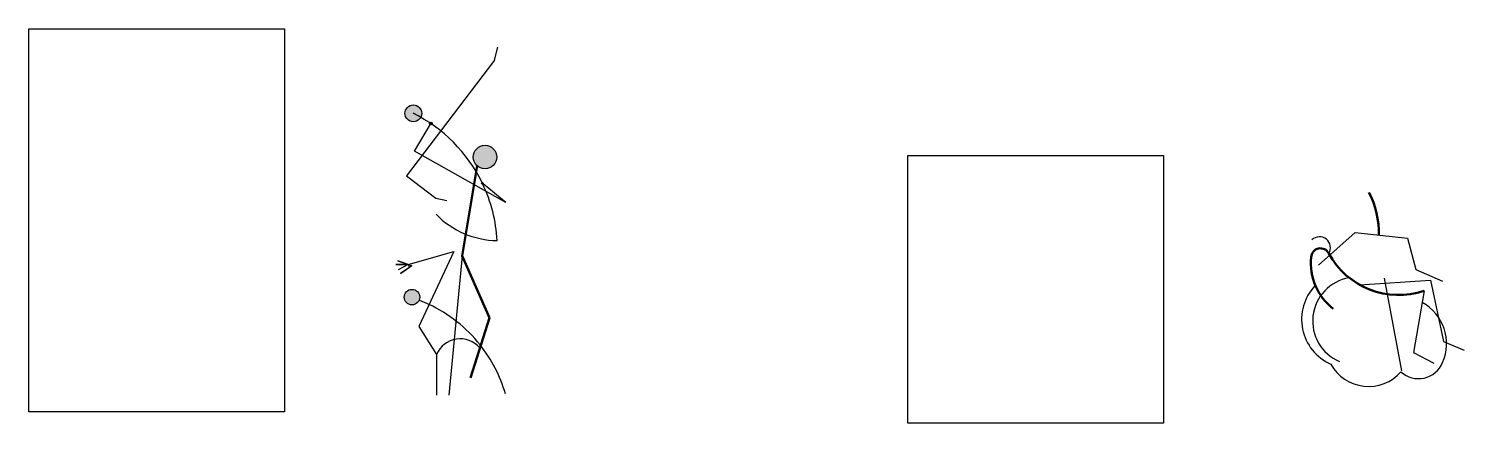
# Model space of a CAD drawing. Header units: inches. Extents: x 21.77 to 27.38, y 30.5 to 32.05.
import ezdxf

# ---------------------------------------------------------------- set-up
doc = ezdxf.new("R2010")
doc.units = ezdxf.units.IN
doc.header["$MEASUREMENT"] = 0
picture_1 = doc.add_image_def('image1.jpg', size_in_pixel=(2541, 3811))
picture_2 = doc.add_image_def('image2.jpg', size_in_pixel=(1584, 1660))

msp = doc.modelspace()

# ---------------------------------------------------------------- hatches: boundary and pattern name
at = {"true_color": 0x000000}
h = msp.add_hatch(color=18, dxfattribs=at)
h.dxf.hatch_style = 1
h.paths.add_polyline_path([(23.3068, 31.7169, 1), (23.2413, 31.7169, 1)])
h.paths.add_polyline_path([(23.6003, 31.5459, 1), (23.5084, 31.5459, 1)])
h.paths.add_polyline_path([(23.2383, 30.9975, 1), (23.2992, 30.9975, 1)])
h = msp.add_hatch(color=18, dxfattribs=at)
h.dxf.hatch_style = 1
h.paths.add_polyline_path([(23.3449, 31.6813, 0.398444), (23.3382, 31.6798, -0.002083), (23.3424, 31.677)])
h.paths.add_polyline_path([(23.3449, 31.6813), (23.3424, 31.677, -0.002083), (23.3464, 31.6742, 0.151033), (23.3473, 31.677, 0.264326)])
h.paths.add_polyline_path([(23.3424, 31.677, 0.002083), (23.3382, 31.6798, 0.148903), (23.3374, 31.677, 0.264326), (23.3398, 31.6728)])
h.paths.add_polyline_path([(23.3424, 31.677), (23.3398, 31.6728, 0.396033), (23.3464, 31.6742, 0.002083)])
h = msp.add_hatch(color=18, dxfattribs=at)
h.dxf.hatch_style = 1
h.paths.add_polyline_path([(23.5409, 31.4432, 1), (23.5474, 31.4432, 1)])

# ---------------------------------------------------------------- linework, layer by layer
at = {"color": 18, "true_color": 0x000000}
for p, q in [((23.5916, 31.9253), (23.6045, 31.9764)), ((23.5916, 31.9253), (23.2469, 31.4724)), ((23.2783, 31.5695), (23.3449, 31.6813)), ((23.636, 31.3682), (23.2783, 31.5695)), ((23.2469, 31.4724), (23.3625, 31.3844)), ((23.636, 31.3682), (23.5467, 31.4411)), ((23.3625, 31.3844), (23.405, 31.3756)), ((26.8138, 31.1224), (26.9571, 31.25)), ((26.9571, 31.25), (27.1622, 31.2285)), ((23.2539, 31.1255), (23.4327, 31.1763)), ((23.4327, 31.1763), (23.295, 30.8832)), ((23.4653, 31.1587), (23.4127, 30.6138)), ((23.2539, 31.1255), (23.2062, 31.1255)), ((23.2062, 31.1255), (23.2539, 31.1255)), ((23.2539, 31.1255), (23.2136, 31.1403)), ((23.2136, 31.1403), (23.2539, 31.1255)), ((23.2539, 31.1255), (23.2144, 31.1042)), ((23.2676, 31.1204), (23.2243, 31.0902)), ((23.2243, 31.0902), (23.2596, 31.1148)), ((23.2539, 31.1255), (23.2676, 31.1204)), ((23.2596, 31.1148), (23.2539, 31.1255)), ((26.9745, 31.0461), (27.2511, 31.0645)), ((27.0704, 31.0712), (27.1379, 30.709)), ((27.2511, 31.0645), (27.3022, 30.8241)), ((27.227, 31.0228), (27.1855, 30.7814)), ((23.295, 30.8832), (23.3649, 30.7737)), ((27.3022, 30.8241), (27.3838, 30.7902)), ((23.3649, 30.7737), (23.3649, 30.6138)), ((27.1855, 30.7814), (27.2641, 30.7386))]:
    msp.add_line(p, q, dxfattribs=at)
at = {"color": 18, "lineweight": 50, "true_color": 0x000000}
for p, q in [((23.524, 31.5114), (23.4653, 31.1587)), ((23.4653, 31.1587), (23.5716, 30.9165)), ((23.5716, 30.9165), (23.497, 30.6816))]:
    msp.add_line(p, q, dxfattribs=at)
at = {"color": 18, "true_color": 0x000000}
msp.add_lwpolyline([(27.1622, 31.2285), (27.1945, 31.1053), (27.2989, 31.0595)], dxfattribs=at)
msp.add_lwpolyline([(26.7999, 31.0415, 0.520567), (26.8619, 30.7358, 0.520567), (27.1361, 30.7055, 0.520567), (27.2992, 30.7415, 0.389869), (27.219, 30.9764)], format="xyb", dxfattribs=at)
for centre, radius in [((23.2741, 31.7169), 0.0327), ((23.3424, 31.677), 0.00494), ((23.5544, 31.5459), 0.046), ((23.5441, 31.4432), 0.00325), ((23.2688, 30.9975), 0.0304)]:
    msp.add_circle(centre, radius, dxfattribs=at)
for centre, radius, start, end in [((23.0096, 31.1859), 0.5933, 26.0207, 63.5267), ((23.0096, 31.1859), 0.5933, 3.1714, 25.3937), ((23.6077, 31.5608), 0.3421, 224.2827, 269.0399), ((26.8179, 31.1912), 0.0425, 327.7445, 134.6711), ((26.9627, 30.9042), 0.1718, 99.7393, 247.1475), ((23.0977, 30.4632), 0.5587, 64.8375, 68.8806), ((23.4575, 30.7333), 0.101, 40.5842, 156.4597), ((23.0977, 30.4632), 0.5587, 16.233, 38.4591)]:
    msp.add_arc(centre, radius, start, end, dxfattribs=at)
at = {"color": 18, "lineweight": 50, "true_color": 0x000000}
for centre, radius, start, end in [((26.7099, 31.2504), 0.3395, 358.3025, 27.4883), ((26.8214, 31.1526), 0.0361, 26.1675, 178.157), ((27.1267, 31.3167), 0.3105, 208.4962, 288.839), ((27.0068, 31.1288), 0.2228, 173.5604, 232.6807)]:
    msp.add_arc(centre, radius, start, end, dxfattribs=at)
at = {"color": 18, "lineweight": 25, "true_color": 0x000000}
msp.add_arc((23.0977, 30.4632), 0.5587, 38.4591, 64.8375, dxfattribs=at)

# ---------------------------------------------------------------- pictures from other files: only their frames are drawn
image = msp.add_image(picture_1, insert=(21.77, 30.5484), size_in_units=(1, 1.4998))
image.dxf.flags = 7
image = msp.add_image(picture_2, insert=(25.2079, 30.5037), size_in_units=(1, 1.048))
image.dxf.flags = 7

doc.saveas('drawing.dxf')
